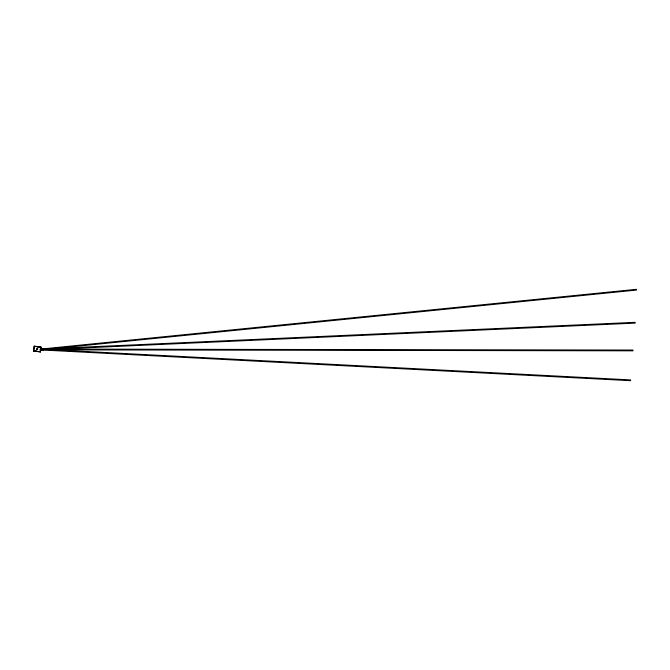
<?xml version="1.0" encoding="UTF-8"?>
<svg xmlns="http://www.w3.org/2000/svg" width="670" height="670" viewBox="0 0 670 670"><rect width="100%" height="100%" fill="white"/><g stroke="black" fill="none" stroke-linecap="round" stroke-linejoin="round"><path stroke-width="1" d="M40.233 349.916L40.326 349.145L40.996 349.145L40.895 349.916L40.233 349.916L43.944 349.698M40.61 349.145L40.61 349.916L630.629 380.694L630.629 379.923L40.61 349.145L40.51 349.866L40.795 349.12M33.5 351.03L34.187 346.13L41.054 347.102L40.368 351.993L33.5 351.03L33.936 350.737M34.279 348.643L34.572 346.591M41.054 347.102L37.562 347.01M40.418 349.12L636.5 289.306L636.5 290.077L44.89 349.447M40.418 349.891L44.145 349.522M40.225 349.087L44.689 348.894M45.426 348.861L51.381 348.593M52.126 348.559L635.177 322.337L635.177 323.116L45.426 349.631M40.77 349.062L44.48 349.07M49.664 349.078L632.974 350.05L632.974 350.829L49.664 349.857M40.77 349.841L43.734 349.841M33.994 350.695L36.992 351.122M39.89 351.423L40.368 351.993M34.187 346.13L34.664 346.7M36.724 349.028C37.403 350.092 38.626 348.961 36.783 349.321C37.034 347.965 38.768 348.903 36.733 348.986M34.379 346.365L33.743 350.862L40.175 351.767L40.811 347.261L34.379 346.365"/></g></svg>
